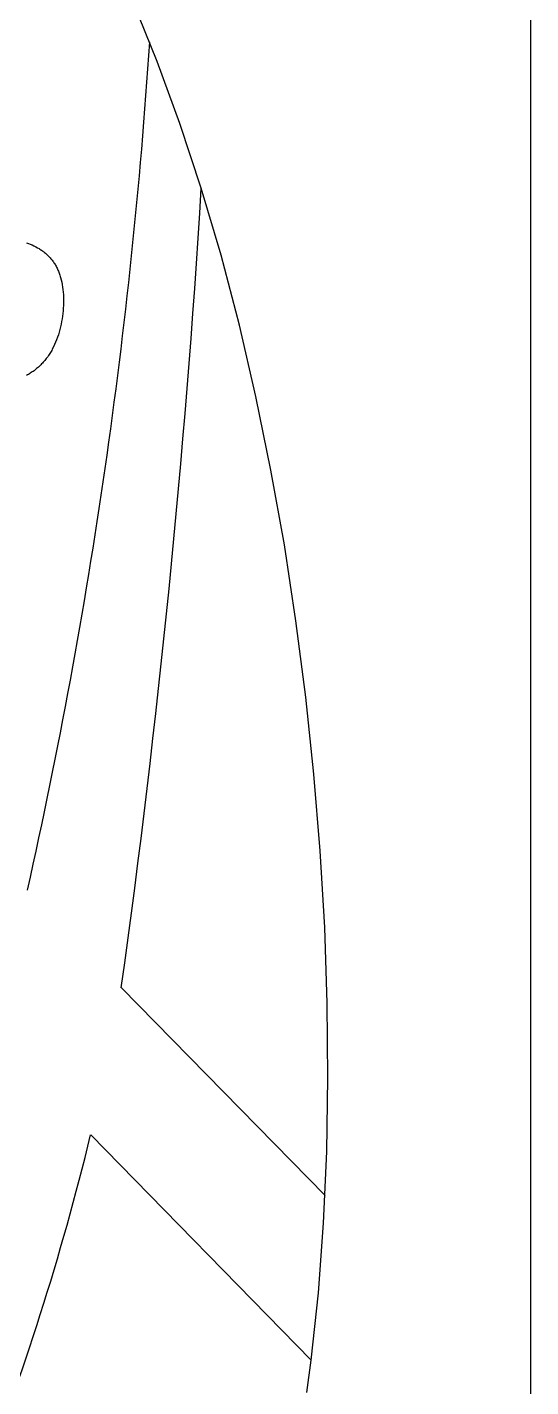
# Model space of a CAD drawing. Extents: x -66 to 16, y -52 to 43.
# Drawn here: x 10.27 to 16, y 12.03 to 27.5 of the extents above; entities that cross this region are included whole.
import ezdxf

# ---------------------------------------------------------------- set-up
doc = ezdxf.new("R2010")
doc.units = 0
doc.layers.add('CURVES', color=7, linetype='CONTINUOUS')
doc.layers.add('DEFAULT', color=7, linetype='CONTINUOUS')

msp = doc.modelspace()

# ---------------------------------------------------------------- linework, layer by layer
at = {"layer": 'CURVES'}
msp.add_lwpolyline([(-16, 0, 0.414214), (-13, -3), (13, -3, 0.414214), (16, 0), (16, 40, 0.414214), (13, 43), (-13, 43, 0.414214), (-16, 40)], format="xyb", close=True, dxfattribs=at)
msp.add_lwpolyline([(-16, 0, 0.414214), (-13, -3), (13, -3, 0.414214), (16, 0), (16, 40, 0.414214), (13, 43), (-13, 43, 0.414214), (-16, 40)], format="xyb", close=True, dxfattribs=at)
msp.add_lwpolyline([(13.45, 11.962), (13.5, 12.333), (13.582, 13.098), (13.641, 13.891), (13.677, 14.706), (13.691, 15.542), (13.683, 16.393), (13.654, 17.255), (13.603, 18.126), (13.531, 19), (13.439, 19.874), (13.327, 20.745), (13.195, 21.607), (13.043, 22.458), (12.872, 23.294), (12.683, 24.109), (12.476, 24.902), (12.25, 25.667), (12.007, 26.401), (11.748, 27.106), (11.473, 27.783)], dxfattribs=at)
at = {"layer": 'DEFAULT'}
for p, q in [((13.658, 14.205), (11.34, 16.569)), ((13.5, 12.333), (10.991, 14.895))]:
    msp.add_line(p, q, dxfattribs=at)
for points in [[(13.45, 11.962), (13.5, 12.333), (13.582, 13.098), (13.641, 13.891), (13.677, 14.706), (13.691, 15.542), (13.683, 16.393), (13.654, 17.255), (13.603, 18.126), (13.531, 19), (13.439, 19.874), (13.327, 20.745), (13.195, 21.607), (13.043, 22.458), (12.872, 23.294), (12.683, 24.109), (12.476, 24.902), (12.25, 25.667), (12.007, 26.401), (11.748, 27.106), (11.473, 27.783)], [(10.26, 25.046), (10.282, 25.038), (10.303, 25.029), (10.324, 25.02), (10.345, 25.01), (10.365, 25), (10.384, 24.989), (10.404, 24.978), (10.413, 24.972), (10.422, 24.966), (10.432, 24.96), (10.441, 24.954), (10.449, 24.947), (10.458, 24.94), (10.467, 24.934), (10.475, 24.926), (10.484, 24.919), (10.492, 24.912), (10.5, 24.904), (10.508, 24.897), (10.516, 24.889), (10.523, 24.881), (10.531, 24.872), (10.538, 24.864), (10.545, 24.855), (10.552, 24.846), (10.559, 24.837), (10.566, 24.828), (10.572, 24.818), (10.579, 24.809), (10.585, 24.799), (10.591, 24.789), (10.597, 24.778), (10.602, 24.768), (10.608, 24.757), (10.613, 24.746), (10.618, 24.735), (10.623, 24.723), (10.628, 24.711), (10.632, 24.7), (10.636, 24.687), (10.64, 24.675), (10.644, 24.663), (10.648, 24.65), (10.655, 24.624), (10.661, 24.597), (10.666, 24.569), (10.671, 24.541), (10.674, 24.513), (10.677, 24.484), (10.68, 24.454), (10.681, 24.424), (10.682, 24.394), (10.682, 24.364), (10.681, 24.333), (10.679, 24.302), (10.677, 24.271), (10.674, 24.24), (10.67, 24.209), (10.666, 24.179), (10.66, 24.148), (10.654, 24.117), (10.648, 24.087), (10.64, 24.057), (10.632, 24.027), (10.623, 23.998), (10.613, 23.969), (10.603, 23.941), (10.592, 23.913), (10.58, 23.886), (10.567, 23.859), (10.554, 23.833), (10.547, 23.821), (10.54, 23.808), (10.533, 23.796), (10.526, 23.784), (10.518, 23.772), (10.51, 23.761), (10.502, 23.749), (10.494, 23.738), (10.486, 23.727), (10.478, 23.717), (10.469, 23.706), (10.46, 23.696), (10.451, 23.686), (10.442, 23.676), (10.433, 23.666), (10.424, 23.657), (10.415, 23.648), (10.405, 23.639), (10.396, 23.63), (10.386, 23.621), (10.376, 23.613), (10.366, 23.605), (10.356, 23.597), (10.346, 23.589), (10.336, 23.582), (10.325, 23.575), (10.315, 23.568), (10.304, 23.561), (10.294, 23.554), (10.283, 23.548), (10.272, 23.542), (10.261, 23.536)]]:
    msp.add_lwpolyline(points, dxfattribs=at)
at = {"layer": 'DEFAULT', "extrusion": (0, 0, -1)}
msp.add_arc((50.859, 31.418), 62.652, 183.74281, 192.66892, dxfattribs=at)
at = {"layer": 'DEFAULT'}
for centre, radius, start, end in [((-105.013, 32.806), 117.48, 352.05548, 356.51579), ((-18.919, 22.173), 30.782, 330.5283, 346.325)]:
    msp.add_arc(centre, radius, start, end, dxfattribs=at)

doc.saveas('drawing.dxf')
